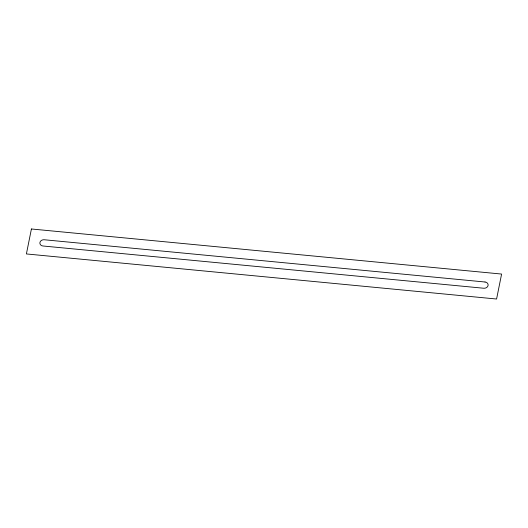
<?xml version="1.0" encoding="UTF-8"?>
<svg xmlns="http://www.w3.org/2000/svg" width="528" height="528" viewBox="0 0 528 528"><rect width="100%" height="100%" fill="white"/><g stroke="black" fill="none" stroke-linecap="round" stroke-linejoin="round"><path stroke-width="0.79" d="M31.416 228.98L26.4 253.942L496.584 299.02L501.6 274.058L31.416 228.98M485.027 282.005L44.227 239.752A3.742 3.122 -9.1 0 0 39.923 242.524A3.742 3.122 -9.1 0 0 42.973 245.989L483.773 288.248A3.742 3.122 -9.1 0 0 488.07 285.476A3.742 3.122 -9.1 0 0 485.027 282.011"/></g></svg>
